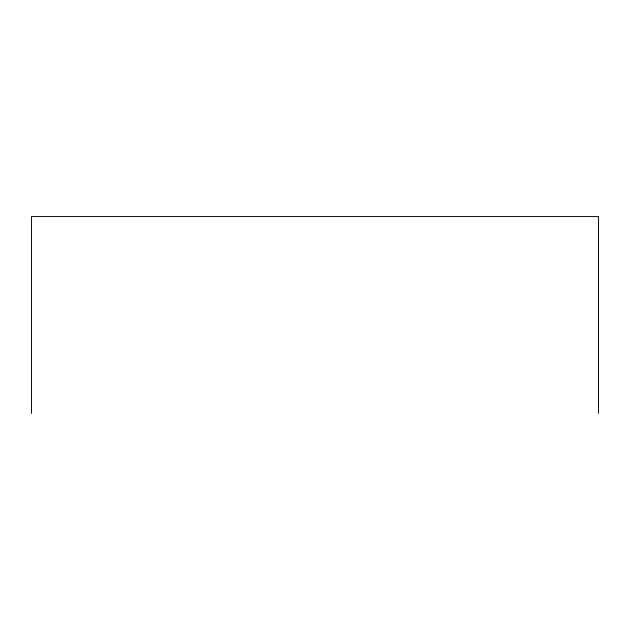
<?xml version="1.0" encoding="UTF-8"?>
<svg xmlns="http://www.w3.org/2000/svg" width="630" height="630" viewBox="0 0 630 630"><rect width="100%" height="100%" fill="white"/><g stroke="black" fill="none" stroke-linecap="round" stroke-linejoin="round"><path stroke-width="0.94" d="M598.5 413.422L598.5 216.578L31.5 216.578L31.5 413.422"/></g></svg>
